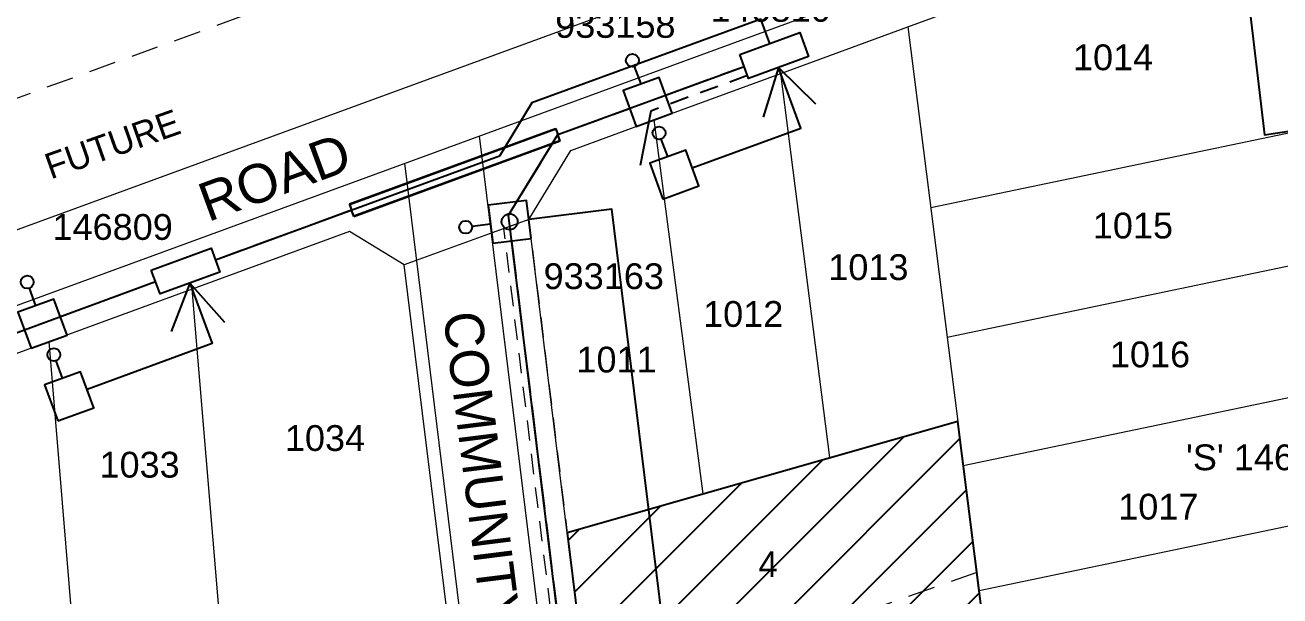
# Model space of a CAD drawing. Header units: metres. Extents: x 305767 to 306148, y 6274367 to 6274775.
# Drawn here: x 305872.2 to 305969.5, y 6274637.3 to 6274681.5 of the extents above; entities that cross this region are included whole.
import ezdxf
from ezdxf.enums import TextEntityAlignment as Align

# ---------------------------------------------------------------- set-up
doc = ezdxf.new("R2010")
doc.units = ezdxf.units.M
doc.header["$LTSCALE"] = 0.7
doc.linetypes.add('Dash', pattern=[5, 3, -2])
doc.linetypes.add('IE Trench LV', pattern=[6.5, 5, -1.5])
doc.layers.get('0').update_dxf_attribs({"color": 6})
for name, color, linetype in [('_User Miscellaneous10', 8, 'Continuous'), ('_User Miscellaneous11', 7, 'Continuous'), ('_User Miscellaneous4', 7, 'Continuous'), ('_User Miscellaneous7', 150, 'Continuous'), ('_User Miscellaneous8', 7, 'Continuous'), ('Duct_SP_NEW', 2, 'Continuous'), ('Mains_LV_NEW_R6', 2, 'Continuous'), ('Mains_LV_NEW_T84', 2, 'Continuous'), ('Services_SP_NEW_UG', 2, 'Continuous'), ('SupportsUG_SP_LV_NEW', 2, 'Continuous'), ('SupportsUG_SP_LV_SL_NEW', 2, 'Continuous'), ('Trench_SP_NEW', 2, 'Continuous')]:
    doc.layers.add(name, color=color, linetype=linetype)
for name, color, linetype, lineweight in [('_User Miscellaneous5', 7, 'Continuous', 35), ('Cadastre Developer_SP_NEW', 2, 'Continuous', 5), ('Cadastre Easements_SP_NEW', 2, 'Continuous', 5), ('Cadastre Roads_SP_NEW', 2, 'Continuous', 5)]:
    doc.layers.add(name, color=color, linetype=linetype, lineweight=lineweight)
doc.layers.add('_User Notes', color=7, linetype='Continuous', plot=False)
doc.styles.add('ARIAL', font='arial.ttf', dxfattribs={"height": 2})
doc.styles.add('dotfont', font='dotfont.shx')
doc.styles.add('POLE_LABEL', font='arial.ttf')
doc.styles.add('SL_LABEL', font='arial.ttf')
doc.styles.get("Standard").update_dxf_attribs({"font": 'arial.ttf'})
doc.styles.add('style1', font='iso3098b.shx')
doc.linetypes.add('Cable New UG', pattern='A,8,-1,["x",style1,S=3.5,R=0,X=0.35,Y=-1],-3.5', length=12.5)
doc.linetypes.add('Cable Z', pattern='A,8,-1,["Z",Standard,S=2.5,R=0,X=0.35,Y=-1.25],-3.5', length=12.5)
doc.linetypes.add('IE Trench HV', pattern='A,8,-2,["/",style1,S=2.5,R=0,X=0.1,Y=-1],-4.5', length=14.5)

# ---------------------------------------------------------------- blocks, each defined once
blk = doc.blocks.new('*U22')
at = {"lineweight": -3}
blk.add_lwpolyline([(-2.475, 2.49), (2.475, 2.49), (2.475, 0.51), (-2.475, 0.51)], close=True, dxfattribs=at)
for tag, flags, p in [('STREET_CODE', 9, (1.5, 3.5)), ('OWNED_BY', 9, (1.5, 3.3)), ('OPERATED_BY', 9, (1.5, 3.1)), ('MAINTAINED_BY', 9, (1.5, 2.9)), ('STATE', 9, (1.5, 2.7)), ('SUPPORT_TYPE', 9, (1.5, 2.5)), ('USAGE', 9, (1.5, 2.3)), ('LEGEND', 9, (1.5, 2.1)), ('PARENT', 9, (1.5, 1.9)), ('Z', 1, (1.5, 0.9)), ('SUBURB', 9, (1.5, 1.7)), ('STREETNAME', 9, (1.5, 1.5)), ('LOCATION', 9, (1.5, 1.3)), ('NOTES', 9, (1.5, 1.1))]:
    blk.add_attdef(tag, text='', height=0.2, dxfattribs=dict(flags=flags)).set_placement(p, align=Align.MIDDLE_LEFT)
at = {"layer": '_User Miscellaneous4', "style": 'ARIAL', "flags": 8}
blk.add_attdef('ASSET_NUM', text='', height=2, dxfattribs=at).set_placement((2, 5.5), align=Align.MIDDLE_LEFT)
blk = doc.blocks.new('*U23')
at = {"layer": '_User Miscellaneous7', "lineweight": -3}
blk.add_lwpolyline([(0, -3.03), (0, -1.58)], dxfattribs=at)
blk.add_lwpolyline([(-1.485, -6), (1.485, -6), (1.485, -3.03), (-1.485, -3.03)], close=True, dxfattribs=at)
blk.add_circle((0, -1.08), 0.5, dxfattribs=at)
at = {"layer": '_User Miscellaneous8', "color": 2, "lineweight": -3}
blk.add_lwpolyline([(-1.485, 0), (1.485, 0), (1.485, 2.97), (-1.485, 2.97)], close=True, dxfattribs=at)
at = {"style": 'POLE_LABEL', "flags": 9}
blk.add_attdef('STRUCTURE_PLANT_NUMBER', text='', height=0.2, dxfattribs=at).set_placement((1.641, 1.727), align=Align.MIDDLE_LEFT)
for tag, flags, p in [('STREET_CODE', 9, (1.641, 1.485)), ('OWNED_BY', 9, (1.641, 1.085)), ('OPERATED_BY', 9, (1.641, 0.885)), ('COLUMN_TYPE', 9, (1.641, 1.285)), ('STATE', 9, (1.641, 0.485)), ('USAGE', 9, (1.641, 0.285)), ('MAINTAINED_BY', 9, (1.641, 0.685)), ('LEGEND', 9, (1.641, 0.085)), ('SUBURB', 9, (1.641, -0.315)), ('STREETNAME', 9, (1.641, -0.515)), ('PARENT', 9, (1.641, -0.115)), ('LOCATION', 9, (1.641, -0.715)), ('NOTES', 9, (1.641, -0.915)), ('Z', 1, (1.641, -1.315)), ('LABEL_ALIGNMENT', 9, (1.641, -1.115))]:
    blk.add_attdef(tag, text='', height=0.2, dxfattribs=dict(flags=flags)).set_placement(p, align=Align.MIDDLE_LEFT)
at = {"layer": '_User Miscellaneous5', "style": 'ARIAL', "flags": 8}
blk.add_attdef('ASSET_NUM', text='', height=2, dxfattribs=at).set_placement((2, 3.485), align=Align.MIDDLE_LEFT)
blk = doc.blocks.new('*U129')
at = {"layer": '_User Miscellaneous7', "lineweight": -3}
blk.add_lwpolyline([(0, 2.97), (0, 4.42)], dxfattribs=at)
blk.add_lwpolyline([(-1.485, 0), (1.485, 0), (1.485, 2.97), (-1.485, 2.97)], close=True, dxfattribs=at)
for centre, radius in [((0, 4.92), 0.5), ((0, 1.485), 0.62)]:
    blk.add_circle(centre, radius, dxfattribs=at)
at = {"layer": '_User Miscellaneous8', "color": 2, "lineweight": -3}
blk.add_lwpolyline([(-1.485, 0), (1.485, 0), (1.485, 2.97), (-1.485, 2.97)], close=True, dxfattribs=at)
blk.add_circle((0, 1.485), 0.62, dxfattribs=at)
at = {"style": 'POLE_LABEL', "flags": 9}
blk.add_attdef('STRUCTURE_PLANT_NUMBER', text='', height=0.2, dxfattribs=at).set_placement((1.641, 1.727), align=Align.MIDDLE_LEFT)
for tag, flags, p in [('STREET_CODE', 9, (1.641, 1.485)), ('OWNED_BY', 9, (1.641, 1.085)), ('OPERATED_BY', 9, (1.641, 0.885)), ('COLUMN_TYPE', 9, (1.641, 1.285)), ('STATE', 9, (1.641, 0.485)), ('USAGE', 9, (1.641, 0.285)), ('MAINTAINED_BY', 9, (1.641, 0.685)), ('LEGEND', 9, (1.641, 0.085)), ('SUBURB', 9, (1.641, -0.315)), ('STREETNAME', 9, (1.641, -0.515)), ('PARENT', 9, (1.641, -0.115)), ('LOCATION', 9, (1.641, -0.715)), ('NOTES', 9, (1.641, -0.915)), ('Z', 1, (1.641, -1.315)), ('LABEL_ALIGNMENT', 9, (1.641, -1.115))]:
    blk.add_attdef(tag, text='', height=0.2, dxfattribs=dict(flags=flags)).set_placement(p, align=Align.MIDDLE_LEFT)
at = {"layer": '_User Miscellaneous5', "style": 'ARIAL', "flags": 8}
blk.add_attdef('ASSET_NUM', text='', height=2, dxfattribs=at).set_placement((2, 3.485), align=Align.MIDDLE_LEFT)
blk = doc.blocks.new('COLUMN_NEW')
at = {"layer": '_User Miscellaneous7', "lineweight": -3}
blk.add_lwpolyline([(0, -3.03), (0, -1.58)], dxfattribs=at)
blk.add_lwpolyline([(-1.485, -6), (1.485, -6), (1.485, -3.03), (-1.485, -3.03)], close=True, dxfattribs=at)
blk.add_circle((0, -1.08), 0.5, dxfattribs=at)
at = {"layer": '_User Miscellaneous8', "color": 2, "lineweight": -3}
blk.add_lwpolyline([(-1.485, 0), (1.485, 0), (1.485, 2.97), (-1.485, 2.97)], close=True, dxfattribs=at)
at = {"style": 'POLE_LABEL', "flags": 9}
blk.add_attdef('STRUCTURE_PLANT_NUMBER', text='', height=0.2, dxfattribs=at).set_placement((1.641, 1.727), align=Align.MIDDLE_LEFT)
for tag, flags, p in [('STREET_CODE', 9, (1.641, 1.485)), ('OWNED_BY', 9, (1.641, 1.085)), ('OPERATED_BY', 9, (1.641, 0.885)), ('COLUMN_TYPE', 9, (1.641, 1.285)), ('STATE', 9, (1.641, 0.485)), ('USAGE', 9, (1.641, 0.285)), ('MAINTAINED_BY', 9, (1.641, 0.685)), ('LEGEND', 9, (1.641, 0.085)), ('SUBURB', 9, (1.641, -0.315)), ('STREETNAME', 9, (1.641, -0.515)), ('PARENT', 9, (1.641, -0.115)), ('LOCATION', 9, (1.641, -0.715)), ('NOTES', 9, (1.641, -0.915)), ('Z', 1, (1.641, -1.315)), ('LABEL_ALIGNMENT', 9, (1.641, -1.115))]:
    blk.add_attdef(tag, text='', height=0.2, dxfattribs=dict(flags=flags)).set_placement(p, align=Align.MIDDLE_LEFT)
at = {"layer": '_User Miscellaneous5', "style": 'ARIAL', "flags": 8}
blk.add_attdef('ASSET_NUM', text='', height=2, dxfattribs=at).set_placement((2, 3.485), align=Align.MIDDLE_LEFT)
blk = doc.blocks.new('*U27')
at = {"layer": '_User Miscellaneous8', "color": 2}
blk.add_line((0, 0), (0, 1.45), dxfattribs=at)
blk.add_circle((0, 1.95), 0.5, dxfattribs=at)
for tag, p, flags in [('Z', (0, 0), 1), ('OPERATED_BY', (0, -9.607), 9)]:
    blk.add_attdef(tag, p, '', height=0.2, dxfattribs=dict(flags=flags))
at = {"style": 'SL_LABEL', "flags": 9}
blk.add_attdef('STREET_CODE', text='', height=0.2, dxfattribs=at).set_placement((0, -0.2), align=Align.MIDDLE_LEFT)
at = {"flags": 9}
for tag, p in [('CONSTRUCTED_VOLTAGE', (0, -0.4)), ('CONTROL_TYPE', (0, -0.6)), ('LANTERN_PURPOSE', (0, -0.8)), ('LANTERN_TYPE', (0, -1)), ('OPERATING_VOLTAGE', (0, -1.4)), ('ORIENTATION', (0, -1.6)), ('OWNED_BY', (0, -1.8)), ('STATE', (0, -2)), ('NO_PHASES', (0, -1.2)), ('CEXIST', (0, -2.4)), ('CNEW', (0, -2.6)), ('CNUMBER', (0, -2.8)), ('CREMOVE', (0, -3)), ('USAGE', (0, -2.2)), ('CREPLACE', (0, -3.2)), ('LKINGHEIGHT', (0, -3.4)), ('LBRACKET', (0, -3.6)), ('LBRACKETVOCAB', (0, -3.8)), ('LCATEGORY', (0, -4)), ('LCHARGE1', (0, -4.2)), ('LCHARGE1PERCENT', (0, -4.4)), ('LCHARGE2', (0, -4.6)), ('LCHARGE2PERCENT', (0, -4.8)), ('LCHARGE3', (0, -5)), ('LCHARGE3PERCENT', (0, -5.2)), ('LEXIST', (0, -5.4)), ('LLAMP', (0, -5.6)), ('LLAMPVOCAB', (0, -5.8)), ('LMAST', (0, -6)), ('LMASTVOCAB', (0, -6.2)), ('LNEW', (0, -6.4)), ('LANTNUMBER', (0, -6.6)), ('LOUTREACH', (0, -7)), ('LOUTREACHVOCAB', (0, -7.2)), ('LRATECODE', (0, -7.4)), ('LREMOVE', (0, -7.6)), ('LREPLACE', (0, -7.8)), ('SUBURB', (0, -8.6)), ('STREETNAME', (0, -8.8)), ('LTYPE', (0, -8)), ('LTYPEVOCAB', (0, -8.2)), ('LEGEND', (0, -8.4)), ('LOCATION', (0, -9)), ('NOTES', (0, -9.2)), ('MAINTAINED_BY', (0, -9.863))]:
    blk.add_attdef(tag, text='', height=0.2, dxfattribs=at).set_placement(p, align=Align.MIDDLE_LEFT)
at = {"layer": '_User Notes', "style": 'SL_LABEL', "flags": 8}
blk.add_attdef('ASSET_NUM', text='', height=2.5, dxfattribs=at).set_placement((2, 2), align=Align.MIDDLE_LEFT)
at = {"layer": '_User Notes', "flags": 8}
blk.add_attdef('LNUMBER', text='', height=2.5, dxfattribs=at).set_placement((1.2, -2.8), align=Align.MIDDLE_LEFT)
blk = doc.blocks.new('A$C1B2C29DD')
at = {"layer": 'Services_SP_NEW_UG', "color": 2, "flags": 128}
for points in [[(0, 0), (-2.1, 3.444)], [(0, 0), (2.1, 3.444)]]:
    blk.add_lwpolyline(points, dxfattribs=at)
blk = doc.blocks.new('*U33')
at = {"layer": 'Services_SP_NEW_UG', "color": 2, "flags": 128}
blk.add_lwpolyline([(10.45, -0.75), (12.697, 2.934)], dxfattribs=at)
at = {"layer": 'Services_SP_NEW_UG', "color": 2, "linetype": 'Dash', "ltscale": 0.7, "flags": 128}
blk.add_lwpolyline([(2.473, -0.75), (10.45, -0.75)], dxfattribs=at)

msp = doc.modelspace()

# ---------------------------------------------------------------- hatches: boundary and pattern name
at = {"layer": '_User Miscellaneous11'}
h = msp.add_hatch(dxfattribs=at)
h.set_pattern_fill('ANSI31', color=3)
h.paths.add_polyline_path([(305914.236, 6274642.153), (305919.318, 6274600.77), (305948.915, 6274615.845), (305947.354, 6274628.214), (305944.51, 6274650.77)])
h.paths.add_polyline_path([(305931.872, 6274613.159), (305933.762, 6274613.159), (305933.762, 6274615.829), (305931.872, 6274615.829)], flags=24)
h.paths.add_polyline_path([(305930.803, 6274625.414), (305932.603, 6274625.414), (305932.603, 6274628.054), (305930.803, 6274628.054)], flags=24)
h.paths.add_polyline_path([(305928.72, 6274638.365), (305930.62, 6274638.365), (305930.62, 6274641.065), (305928.72, 6274641.065)], flags=24)
h.paths.add_polyline_path([(305918.24, 6274613.17), (305917.615, 6274614.625), (305921.253, 6274616.189), (305921.878, 6274614.734)], flags=16)
h.paths.add_polyline_path([(305921.323, 6274610.954), (305928.378, 6274610.954), (305928.378, 6274615.076), (305921.323, 6274615.076)], flags=24)

# ---------------------------------------------------------------- linework, layer by layer
at = {"layer": '_User Miscellaneous10', "color": 2, "linetype": 'Cable Z', "flags": 128}
msp.add_lwpolyline([(305923.892, 6274616.788), (305917.696, 6274667.241), (305911.252, 6274666.45)], dxfattribs=at)
at = {"layer": '_User Miscellaneous11'}
for p, q in [((305897.367, 6274667.618), (305913.348, 6274673.476)), ((305913.348, 6274673.476), (305913.513, 6274673.025)), ((305897.697, 6274666.716), (305913.678, 6274672.574)), ((305913.678, 6274672.574), (305913.513, 6274673.025)), ((305897.367, 6274667.618), (305897.532, 6274667.167)), ((305897.697, 6274666.716), (305897.532, 6274667.167))]:
    msp.add_line(p, q, dxfattribs=at)
at = {"layer": '_User Miscellaneous11', "color": 3, "flags": 128}
msp.add_lwpolyline([(305914.236, 6274642.153), (305919.318, 6274600.77), (305948.915, 6274615.845), (305947.354, 6274628.214), (305944.51, 6274650.77)], close=True, dxfattribs=at)
at = {"layer": 'Cadastre Developer_SP_NEW', "color": 4}
for p, q in [((305846.79, 6274656.555), (306071.75, 6274739.018)), ((305940.649, 6274681.38), (305944.51, 6274650.77)), ((305934.59, 6274647.975), (305930.794, 6274677.762)), ((305924.776, 6274645.168), (305920.987, 6274674.167)), ((305942.415, 6274667.376), (305972.727, 6274673.71)), ((305943.683, 6274657.324), (305974.057, 6274663.67)), ((305887.504, 6274633.16), (305885.177, 6274661.04)), ((305876.181, 6274631.769), (305874.077, 6274656.972)), ((305944.938, 6274647.372), (305975.374, 6274653.73)), ((305914.236, 6274642.153), (305944.51, 6274650.77)), ((305914.236, 6274642.153), (305944.51, 6274650.77)), ((305944.51, 6274650.77), (305946.162, 6274637.669)), ((305946.162, 6274637.669), (305976.698, 6274644.046)), ((305946.162, 6274637.669), (305947.354, 6274628.214))]:
    msp.add_line(p, q, dxfattribs=at)
at = {"layer": 'Cadastre Developer_SP_NEW', "color": 8, "linetype": 'Dash'}
msp.add_line((305945.986, 6274639.061), (305915.887, 6274628.518), dxfattribs=at)
for points in [[(305967.693, 6274721.206), (305967.975, 6274710.944), (305859.686, 6274671.512), (305861.768, 6274680.857)], [(305919.318, 6274600.77), (305914.236, 6274642.153)]]:
    msp.add_lwpolyline(points, dxfattribs=at)
at = {"layer": 'Cadastre Developer_SP_NEW', "color": 4}
for points in [[(305914.236, 6274642.153), (305911.252, 6274666.45), (305914.52, 6274671.797), (305920.987, 6274674.167), (305930.794, 6274677.762), (305940.649, 6274681.38), (305966.565, 6274690.875), (305970.792, 6274688.315, -0.000002), (305972.728, 6274673.703, 0.000001), (305976.272, 6274646.957, 0.018392), (305977.616, 6274639.054), (305978.519, 6274634.721), (305980.466, 6274625.372), (305983.237, 6274612.063), (305980.594, 6274606.137), (305965.675, 6274597.466), (305954.992, 6274591.258), (305926.402, 6274574.642), (305922.289, 6274576.578), (305919.318, 6274600.77)], [(305905.001, 6274635.309), (305901.611, 6274662.916), (305897.368, 6274665.509), (305885.177, 6274661.04), (305866.818, 6274654.311, -0.051314), (305859.08, 6274652.345), (305858.946, 6274652.325), (305854.183, 6274647.824), (305851.214, 6274633.384), (305848.797, 6274621.629), (305846.582, 6274610.855), (305844.367, 6274600.08), (305840.165, 6274579.644), (305842.985, 6274574.037), (305857.026, 6274567.499), (305867.274, 6274562.726), (305874.047, 6274559.572, 0.245327), (305902.711, 6274560.872)]]:
    msp.add_lwpolyline(points, format="xyb", dxfattribs=at)
msp.add_lwpolyline([(305911.252, 6274666.45), (305901.611, 6274662.916)], dxfattribs=at)
at = {"layer": 'Cadastre Easements_SP_NEW', "color": 2, "linetype": 'Dash', "ltscale": 0.75, "flags": 128}
msp.add_lwpolyline([(305907.693, 6274596.981), (305906.582, 6274606.016), (305905.581, 6274605.901), (305904.788, 6274612.805), (305905.736, 6274612.914), (305904.573, 6274622.39), (305906.572, 6274622.512), (305907.978, 6274611.074), (305907.978, 6274611.074), (305915.52, 6274615.286), (305914.051, 6274627.252), (305914.051, 6274627.252), (305914.051, 6274627.252), (305914.051, 6274627.252), (305914.051, 6274627.252), (305909.324, 6274665.743), (305911.252, 6274666.45), (305922.289, 6274576.578), (305920.408, 6274575.489), (305915.803, 6274613.153), (305908.241, 6274608.93), (305909.715, 6274596.905), (305907.693, 6274596.981)], dxfattribs=at)
at = {"layer": 'Cadastre Roads_SP_NEW', "color": 8, "flags": 128}
msp.add_lwpolyline([(305865.613, 6274657.597), (305964.406, 6274693.811, -0.48407), (305974.391, 6274687.8), (305979.742, 6274647.417, 0.018393), (305981.043, 6274639.768), (305986.891, 6274611.685, -0.322983), (305983.317, 6274603.672), (305904.469, 6274557.846)], format="xyb", dxfattribs=at)
for points in [[(305919.344, 6274575.943), (305907.434, 6274672.927)], [(305913.389, 6274575.212), (305901.649, 6274670.806)]]:
    msp.add_lwpolyline(points, dxfattribs=at)
at = {"layer": 'Duct_SP_NEW'}
for p, q in [((305897.353, 6274667.655), (305913.334, 6274673.513)), ((305913.334, 6274673.513), (305913.513, 6274673.025)), ((305897.711, 6274666.679), (305913.692, 6274672.537)), ((305913.692, 6274672.537), (305913.513, 6274673.025)), ((305897.353, 6274667.655), (305897.532, 6274667.167)), ((305897.711, 6274666.679), (305897.532, 6274667.167))]:
    msp.add_line(p, q, dxfattribs=at)
at = {"layer": 'Mains_LV_NEW_R6', "color": 2, "linetype": 'Cable Z', "flags": 128}
for points in [[(305966.924, 6274684.616), (305968.272, 6274673.02), (305973.233, 6274673.77)], [(305923.93, 6274670.453), (305932.343, 6274673.537), (305930.619, 6274678.241)], [(305885.001, 6274661.519), (305886.726, 6274656.815), (305877.02, 6274653.258)]]:
    msp.add_lwpolyline(points, dxfattribs=at)
at = {"layer": 'Mains_LV_NEW_T84', "color": 2, "linetype": 'Cable New UG', "flags": 128}
for points in [[(305929.937, 6274680.1), (305929.245, 6274681.987), (305911.499, 6274675.482), (305908.982, 6274671.364), (305886.984, 6274663.301)], [(305915.824, 6274616.899), (305909.699, 6274666.786), (305913.513, 6274673.025), (305927.954, 6274678.319)], [(305882.337, 6274661.597), (305882.336, 6274661.596)]]:
    msp.add_lwpolyline(points, dxfattribs=at)
msp.add_lwpolyline([(305882.337, 6274661.597), (305872.166, 6274657.869), (305866.302, 6274655.719, -0.051314), (305858.862, 6274653.829), (305858.259, 6274653.74), (305852.809, 6274648.589), (305849.745, 6274633.686), (305847.827, 6274624.356)], format="xyb", dxfattribs=at)
at = {"layer": 'Trench_SP_NEW', "linetype": 'IE Trench HV', "flags": 128}
msp.add_lwpolyline([(305967.772, 6274691.898), (305972.184, 6274689.225, -0.000001), (305973.89, 6274676.354, -0.000001)], format="xyb", dxfattribs=at)
at = {"layer": 'Trench_SP_NEW', "linetype": 'IE Trench LV'}
for points in [[(305921.865, 6274676.087), (305927.954, 6274678.319)], [(305910.34, 6274667.834), (305913.513, 6274673.025), (305919.076, 6274675.064)], [(305897.532, 6274667.167), (305897.532, 6274667.167), (305886.984, 6274663.301)], [(305915.824, 6274616.899), (305909.944, 6274664.793)], [(305882.337, 6274661.597), (305874.955, 6274658.891)]]:
    msp.add_lwpolyline(points, dxfattribs=at)

# ---------------------------------------------------------------- block references
at = {"layer": '_User Miscellaneous8', "ltscale": 0.5}
ref = msp.add_blockref('*U129', (305911.252, 6274666.45), dxfattribs=dict(at, rotation=97.00130109712774))
ref.add_attrib('ASSET_NUM_001', '933163', (305912.41, 6274661.046), dxfattribs={"layer": '_User Miscellaneous5', "height": 2, "style": 'ARIAL'})
at = {"layer": '_User Miscellaneous8', "ltscale": 0.5, "rotation": 97.00130109712774}
msp.add_blockref('*U27', (305908.304, 6274666.088), dxfattribs=at)
at = {"layer": 'Services_SP_NEW_UG', "color": 2}
for p, rotation in [((305930.619, 6274678.241), 194.0600482962249), ((305885.001, 6274661.519), 190.0412202631179)]:
    msp.add_blockref('A$C1B2C29DD', p, dxfattribs=dict(at, rotation=rotation))
at = {"layer": 'Services_SP_NEW_UG', "rotation": 200.1970671705634}
msp.add_blockref('*U33', (305930.793, 6274677.762), dxfattribs=at)
at = {"layer": 'SupportsUG_SP_LV_NEW'}
ref = msp.add_blockref('*U22', (305930.794, 6274677.762), dxfattribs=dict(at, rotation=20.13138907040829))
ref.add_attrib('ASSET_NUM_001', '146810', (305925.345, 6274681.778), dxfattribs={"layer": '_User Miscellaneous4', "height": 2, "style": 'ARIAL'})
ref = msp.add_blockref('*U22', (305885.177, 6274661.04), dxfattribs=dict(at, rotation=20.13138906906934))
ref.add_attrib('ASSET_NUM_001', '146809', (305874.346, 6274664.865), dxfattribs={"layer": '_User Miscellaneous4', "height": 2, "style": 'ARIAL'})
ref = msp.add_blockref('*U22', (305976.698, 6274644.046), dxfattribs=dict(at, rotation=279.0950587721305))
ref.add_attrib('ASSET_NUM_001', "'S' 146814", (305962.198, 6274646.999), dxfattribs={"layer": '_User Miscellaneous4', "height": 2, "style": 'ARIAL'})
at = {"layer": 'SupportsUG_SP_LV_SL_NEW', "ltscale": 0.5}
ref = msp.add_blockref('COLUMN_NEW', (305920.987, 6274674.167), dxfattribs=dict(at, rotation=20.13138908000481))
ref.add_attrib('ASSET_NUM_001', '933158', (305913.31, 6274680.534), dxfattribs={"layer": '_User Miscellaneous5', "height": 2, "style": 'ARIAL'})
for p, rotation in [((305919.965, 6274676.956), 20.13138908000481), ((305873.055, 6274659.76), 20.13138907300031)]:
    msp.add_blockref('*U27', p, dxfattribs=dict(at, rotation=rotation))
ref = msp.add_blockref('*U23', (305874.077, 6274656.972), dxfattribs=dict(at, rotation=20.13138907300031))
ref.add_attrib('ASSET_NUM_001', '933157', (305861.751, 6274658.088), dxfattribs={"layer": '_User Miscellaneous5', "height": 2, "style": 'ARIAL'})

# ---------------------------------------------------------------- texts
at = {"layer": 'Cadastre Developer_SP_NEW', "color": 4, "style": 'ARIAL'}
for s, p in [('1014', (305953.438, 6274678.022)), ('1015', (305954.979, 6274664.973)), ('1013', (305934.474, 6274661.749)), ('1012', (305924.771, 6274658.118)), ('1016', (305956.301, 6274654.982)), ('1011', (305914.952, 6274654.579)), ('1034', (305892.357, 6274648.495)), ('1033', (305877.99, 6274646.428)), ('1017', (305956.947, 6274643.174))]:
    msp.add_text(s, height=2, dxfattribs=at).set_placement(p)
at = {"layer": 'Cadastre Developer_SP_NEW', "color": 8, "style": 'dotfont'}
msp.add_text('4', height=2, dxfattribs=at).set_placement((305929.07, 6274638.715))
at = {"layer": 'Cadastre Roads_SP_NEW', "color": 8, "style": 'dotfont'}
msp.add_text('FUTURE', height=2, rotation=19.46787, dxfattribs=at).set_placement((305879.321, 6274671.347), align=Align.CENTER)
at = {"layer": 'Cadastre Roads_SP_NEW', "color": 3, "style": 'ARIAL'}
msp.add_text('ROAD', height=3, rotation=20.17405, dxfattribs=at).set_placement((305886.392, 6274666.233))
at = {"layer": 'Cadastre Roads_SP_NEW', "color": 8, "style": 'dotfont'}
msp.add_text('COMMUNITY', height=3, rotation=277.14452, dxfattribs=at).set_placement((305904.623, 6274659.119))

doc.saveas('drawing.dxf')
